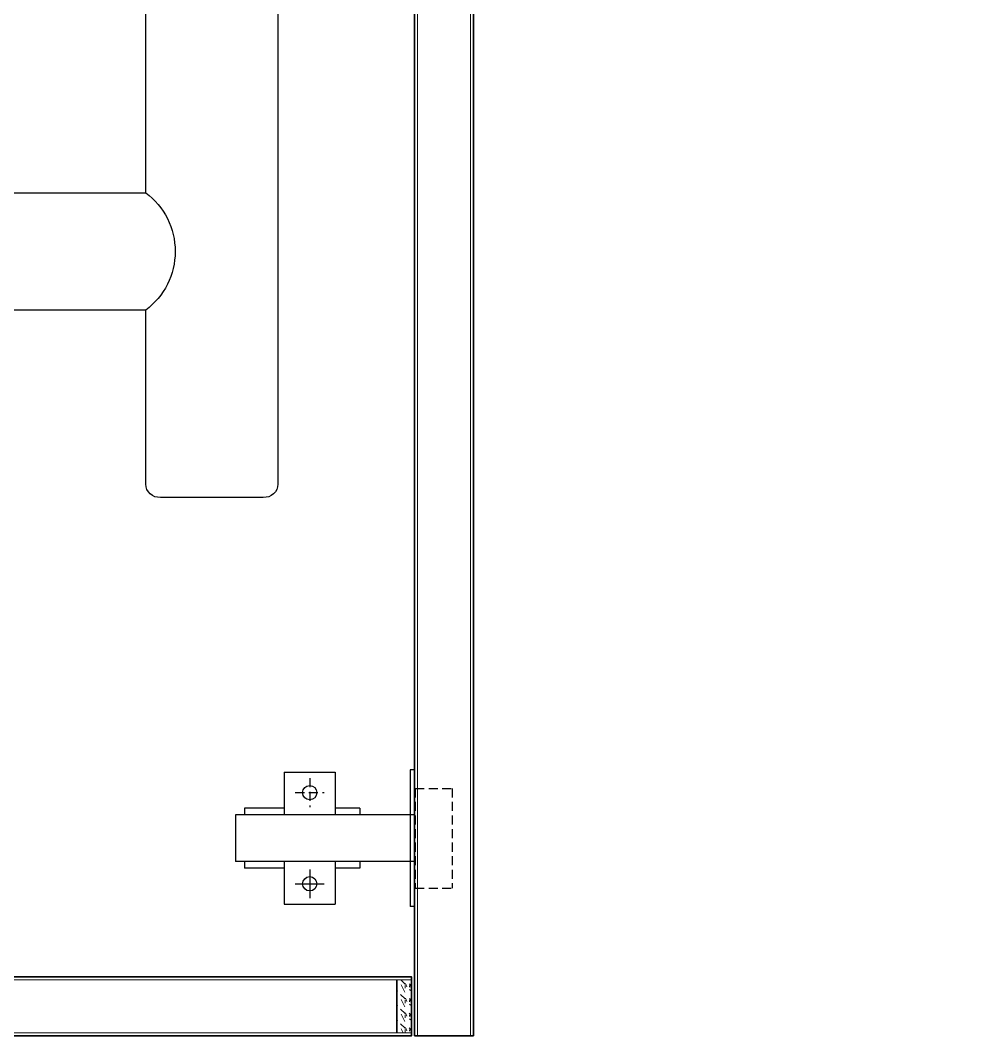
# Model space of a CAD drawing. Header units: millimetres. Extents: x -6181 to 191287, y -8583 to 23546.
# Drawn here: x 163398.6 to 163724.8, y 4274.9 to 4620.7 of the extents above; entities that cross this region are included whole.
import ezdxf

# ---------------------------------------------------------------- set-up
doc = ezdxf.new("R2010")
doc.units = ezdxf.units.MM
doc.header["$MEASUREMENT"] = 0
doc.linetypes.add('1735-DT-5BR-SEC_CC$0$DOT', pattern=[6.35, 0, -6.35])
doc.linetypes.add('1735-DT-5BR-SEC_CC$0$HIDDEN2', pattern=[4.762499999999999, 3.175, -1.5875])
for name, color, linetype, lineweight in [('1735-DT-5BR-SEC_CC$0$4BED B.1 Master Bathroom Elev$0$04178 Detail Line 1', 3, 'Continuous', 35), ('1735-DT-5BR-SEC_CC$0$4BED B.1 Master Bathroom Elev$0$06178 Wood_Timber Hatch', 9, 'Continuous', 9), ('1735-DT-5BR-SEC_CC$0$A1COUNTER', 3, 'Continuous', 18), ('1735-DT-5BR-SEC_CC$0$N--SANITARY-1', 9, 'Continuous', 18)]:
    doc.layers.add(name, color=color, linetype=linetype, lineweight=lineweight)
for name, color, linetype in [('1735-DT-5BR-SEC_CC$0$A-FIXT', 134, 'Continuous'), ('1735-DT-5BR-SEC_CC$0$A1FIXT', 134, 'Continuous'), ('1735-DT-5BR-SEC_CC$0$Wipeout', 253, '1735-DT-5BR-SEC_CC$0$DOT')]:
    doc.layers.add(name, color=color, linetype=linetype)

# ---------------------------------------------------------------- blocks, each defined once
blk = doc.blocks.new('*U366')
at = {"layer": '1735-DT-5BR-SEC_CC$0$4BED B.1 Master Bathroom Elev$0$06178 Wood_Timber Hatch'}
h = blk.add_hatch(dxfattribs=at)
h.set_pattern_fill('WOOD_16', color=256, scale=5, angle=-89.999999999999, style=0, pattern_type=2)
h.set_pattern_definition([(108.4349000000009, (-12076.22403958756, -972.0302143695517), (-4.999992016113719, 10.00000217296472), [1.897364999999992, -13.91401999999994]), (139.398700000001, (-12076.82403958757, -970.2302143695342), (-29.99999509077918, 25.00000210618492), [0.921954999999999, -45.17576999999993]), (136.847600000001, (-12072.52403958757, -969.6302143695284), (-74.99998768754399, 70.00001416940965), [2.193169999999989, -107.4653899999996]), (109.983100000001, (-12074.12403958756, -968.1302143695284), (-14.99999726998668, 40.00000329407509), [1.170469999999998, -57.35302999999995]), (90, (-12074.52403958757, -972.0302143695517), (-5.000000000000088, 4.999999999999911), [1, -4]), (118.442900000001, (-12074.52403958757, -971.0302143695517), (34.99996919452212, -65.00001882968053), [2.72947, -133.74397]), (84.28940000000101, (-12075.82403958757, -968.6302143695284), (-5.000006573330653, -44.99999711747936), [1.004989999999996, -49.24438999999988]), (129.805600000001, (-12075.72403958756, -967.6302143695284), (20.00001216292611, -24.99999030650678), [0.7810249999999992, -38.27022499999995])])
h.paths.add_polyline_path([(616.9428292898307, 0.9999999999708962), (621.9428292898307, 0.9999999999708962), (621.9428292898307, 19), (616.9428292898307, 19)])
at = {"layer": '1735-DT-5BR-SEC_CC$0$4BED B.1 Master Bathroom Elev$0$04178 Detail Line 1'}
blk.add_line((621.9428292898307, 18.9999999999709, -0.0006837746675395979), (621.9428292898307, 0.9999999999708962, -0.0006837746675395979), dxfattribs=at)
blk.add_lwpolyline([(955.9428292898301, 0), (616.9428292898307, 0), (616.9428292898307, 20), (955.9428292898301, 20)], close=True, dxfattribs=at)
at = {"layer": '1735-DT-5BR-SEC_CC$0$4BED B.1 Master Bathroom Elev$0$06178 Wood_Timber Hatch'}
for p, q in [((616.9428292898307, 19, -0.0006837746675395979), (955.9428292898301, 19, 5.897458813321287e-06)), ((616.9428292898307, 1, -0.0006837746675395979), (955.9428292898301, 1, 5.897458813321287e-06))]:
    blk.add_line(p, q, dxfattribs=at)
blk = doc.blocks.new('*U365')
at = {"layer": '1735-DT-5BR-SEC_CC$0$4BED B.1 Master Bathroom Elev$0$06178 Wood_Timber Hatch'}
h = blk.add_hatch(dxfattribs=at)
h.set_pattern_fill('WOOD_16', color=256, scale=5, angle=-89.999999999999, style=0, pattern_type=2)
h.set_pattern_definition([(108.4349000000009, (-11933.03072473977, -972.0302143695517), (-4.999992016113719, 10.00000217296472), [1.897364999999993, -13.91401999999994]), (139.398700000001, (-11933.63072473978, -970.2302143695342), (-29.99999509077918, 25.00000210618492), [0.921954999999999, -45.17576999999993]), (136.847600000001, (-11929.33072473978, -969.6302143695284), (-74.99998768754399, 70.00001416940965), [2.193169999999989, -107.4653899999996]), (109.983100000001, (-11930.93072473977, -968.1302143695284), (-14.99999726998668, 40.00000329407509), [1.170469999999999, -57.35302999999996]), (90, (-11931.33072473978, -972.0302143695517), (-5.000000000000088, 4.999999999999911), [1, -4]), (118.442900000001, (-11931.33072473978, -971.0302143695517), (34.99996919452212, -65.00001882968053), [2.72947, -133.74397]), (84.28940000000101, (-11932.63072473978, -968.6302143695284), (-5.000006573330653, -44.99999711747936), [1.004989999999997, -49.2443899999999]), (129.805600000001, (-11932.53072473977, -967.6302143695284), (20.00001216292611, -24.99999030650678), [0.7810249999999994, -38.27022499999997])])
h.paths.add_polyline_path([(760.1361441376229, 0.9999999999708962), (765.1361441376229, 0.9999999999708962), (765.1361441376229, 19), (760.1361441376229, 19)])
at = {"layer": '1735-DT-5BR-SEC_CC$0$4BED B.1 Master Bathroom Elev$0$04178 Detail Line 1'}
blk.add_line((765.1361441376229, 18.9999999999709, -0.0006837746675395979), (765.1361441376229, 0.9999999999708962, -0.0006837746675395979), dxfattribs=at)
blk.add_lwpolyline([(1258.42013698703, 0), (760.1361441376229, 0), (760.1361441376229, 20), (1258.42013698703, 20)], close=True, dxfattribs=at)
at = {"layer": '1735-DT-5BR-SEC_CC$0$4BED B.1 Master Bathroom Elev$0$06178 Wood_Timber Hatch'}
for p, q in [((760.1361441376229, 19, -0.0006837746675395979), (1258.42013698703, 19, 5.897458813321287e-06)), ((760.1361441376229, 1, -0.0006837746675395979), (1258.42013698703, 1, 5.897458813321287e-06))]:
    blk.add_line(p, q, dxfattribs=at)
blk = doc.blocks.new('1735-DT-5BR-SEC_CC$0$CERNIERA-SIDEVIEW')
at = {"color": 0}
for p, q in [((-45.91761298245365, 23.18521812308245), (-45.91761298245365, 8.204605358012486)), ((-45.91761298245365, 23.18521812308245), (-28.08238701757182, 23.18521812307881)), ((-28.08238701755727, 23.18521812308245), (-28.08238701755727, 8.204605358012486)), ((-1.682432439591138, 24), (-1.682432439576586, -24.00000000000364)), ((-5.457000000000001e-12, 24), (-1.682432439591138, 24)), ((-5.457000000000001e-12, 8.204605358012486), (-63.00000000000546, 8.204605358012486)), ((-63.00000000000546, 8.204605358012486), (-63.00000000000546, -8.20460535800612)), ((-59.85497341068366, 10.55531168688958), (-59.85497341068366, 8.204605358012486)), ((-45.91761298245365, 10.55531168688685), (-59.85497341068366, 10.55531168688685)), ((-19.37486002652986, 10.55531168688958), (-28.08238701757182, 10.55531168688685)), ((-19.37486002652986, 10.55531168688958), (-19.37486002652986, 8.204605358008846)), ((-5.457000000000001e-12, -8.20460535800612), (-63.00000000000546, -8.20460535800612)), ((-59.85497341068366, -8.20460535800612), (-59.85497341068366, -10.55531168687958)), ((-45.91761298245365, -10.55531168687958), (-59.85497341068366, -10.55531168687958)), ((-45.91761298245365, -8.20460535800612), (-45.91761298245365, -23.18521812307881)), ((-28.08238701755727, -8.204605358002482), (-28.08238701755727, -23.18521812307608)), ((-19.37486002652986, -10.55531168687958), (-28.08238701757182, -10.55531168687958)), ((-19.37486002652986, -8.20460535800612), (-19.37486002652986, -10.55531168687958)), ((-37.00000000000546, -10.94288399312154), (-37.00000000000546, -21.05711600687846)), ((-42.05711600688299, -16), (-31.942883993127, -16)), ((-45.91761298245365, -23.18521812308245), (-28.08238701757182, -23.18521812307881)), ((-5.457000000000001e-12, -24), (-1.682432439591138, -24))]:
    blk.add_line(p, q, dxfattribs=at)
at = {"color": 0, "linetype": '1735-DT-5BR-SEC_CC$0$HIDDEN2'}
for p, q in [((-37.00000000000546, 21.05711600687846), (-37.00000000000546, 10.94288399312154)), ((-42.05711600688299, 16), (-31.942883993127, 16)), ((-1.819e-12, 17.49999999999818), (-1.819e-12, -17.50000000000182)), ((-1.819e-12, 17.49999999999818), (12.99999999999818, 17.49999999999818)), ((12.99999999999818, 17.49999999999818), (12.99999999999818, -17.50000000000182)), ((-1.819e-12, -17.50000000000182), (12.99999999999818, -17.50000000000182))]:
    blk.add_line(p, q, dxfattribs=at)
at = {"color": 0}
for centre in [(-37.00000000000546, 16), (-37.00000000000546, -16)]:
    blk.add_circle(centre, 2.5, dxfattribs=at)
blk = doc.blocks.new('1735-DT-5BR-SEC_CC$0$wash basin type 2')
at = {"linetype": 'ByBlock'}
blk.add_wipeout([(-23233.730653145383, -1085.6031164724318), (-23233.730653145383, -1735.6031164724336), (-23593.730653145387, -1735.6031164724336), (-23593.730653145387, -1211.3587665518498), (-23750.730653145383, -1211.3587665518498), (-23752.384589421617, -1211.3774689318652), (-23754.769731332184, -1210.963582651777), (-23757.97200191001, -1209.693922009752), (-23760.08642251835, -1208.2378283193066), (-23762.306166976246, -1206.3046396033296), (-23764.979406851093, -1201.9339841102355), (-23765.73412138529, -1199.071332080377), (-23765.730653145387, -1196.3587665518517), (-23765.628801255298, -1067.168996551547), (-23765.240624183058, -1065.2341006161114), (-23764.006526551733, -1063.469250217022), (-23762.412625628247, -1062.2112979306967), (-23760.056279329074, -1061.3798409229184), (-23759.15031724393, -1061.3727602064791), (-23302.375231750855, -1061.3677955440144), (-23299.670909502387, -1061.3720626446593), (-23297.110582468296, -1063.9634574547363), (-23295.70505874646, -1066.5156333670602), (-23295.52781679355, -1069.3709165017044), (-23295.73065314538, -1085.539463571853), (-23233.730653145383, -1085.539463571853)], dxfattribs=at).dxf.layer = '1735-DT-5BR-SEC_CC$0$Wipeout'
at = {"layer": '1735-DT-5BR-SEC_CC$0$A-FIXT', "ltscale": 10, "elevation": 1.830739521724316e-05}
blk.add_lwpolyline([(-23482.23065314538, -1448.538459362594), (-23482.23065314538, -1364.748762102206), (-23527.23065314538, -1364.748762102206), (-23527.23065314538, -1547.767885269729, 0.4353372274554951), (-23522.23065314538, -1552.269603662656), (-23487.23065314538, -1552.269603662656, 0.4353372274554951), (-23482.23065314538, -1547.767885269729), (-23482.23065314538, -1488.538459362594)], format="xyb", dxfattribs=at)
blk.add_lwpolyline([(-23482.23065314538, -1488.538459362594), (-23432.23065314538, -1488.538459362594), (-23432.23065314538, -1448.538459362594), (-23482.23065314538, -1448.538459362594, 0.5)], format="xyb", close=True, dxfattribs=at)
at = {"layer": '1735-DT-5BR-SEC_CC$0$A1COUNTER'}
for name, p, xscale, rotation in [('*U365', (-23573.73065314538, -477.1829794853813, -0.000758432826211689), -1.000000000000002, 90), ('*U366', (-24189.67348243521, -1715.603116472434), -1, 180)]:
    blk.add_blockref(name, p, dxfattribs=dict(at, xscale=xscale, rotation=rotation))
at = {"layer": '1735-DT-5BR-SEC_CC$0$A1FIXT', "color": 15, "xscale": -0.9696969697251918, "yscale": 0.9696969697251918, "zscale": 0.9696969697251918}
blk.add_blockref('1735-DT-5BR-SEC_CC$0$CERNIERA-SIDEVIEW', (-23573.9149550815, -1668.35579759619, -0.0007401254309944459), dxfattribs=at)
blk = doc.blocks.new('1735-DT-5BR-SEC_CC')
at = {"layer": '1735-DT-5BR-SEC_CC$0$N--SANITARY-1', "linetype": 'ByBlock', "xscale": -1}
blk.add_blockref('1735-DT-5BR-SEC_CC$0$wash basin type 2', (139959.0485981929, 6010.531040229284, -5.897458813103112e-06), dxfattribs=at)

msp = doc.modelspace()

# ---------------------------------------------------------------- block references
msp.add_blockref('1735-DT-5BR-SEC_CC', (0, 0))

doc.saveas('drawing.dxf')
